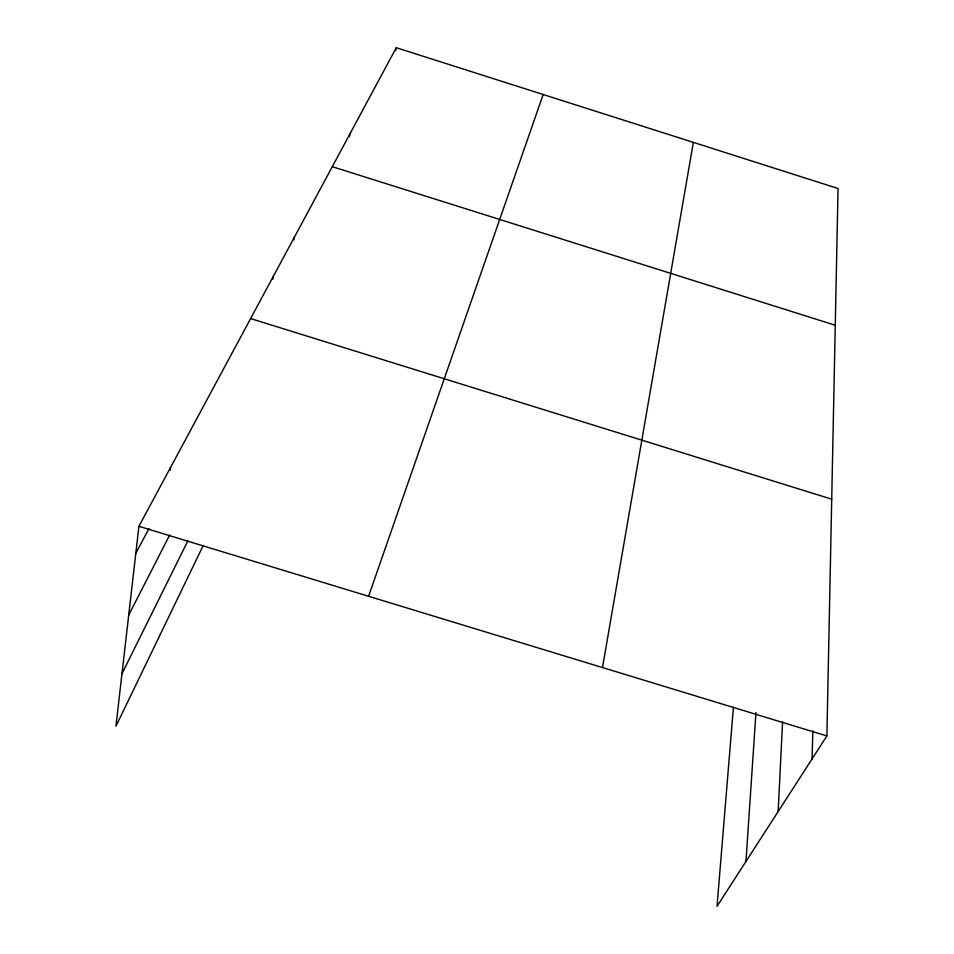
<?xml version="1.0" encoding="UTF-8"?>
<svg xmlns="http://www.w3.org/2000/svg" width="954" height="954" viewBox="0 0 954 954"><rect width="100%" height="100%" fill="white"/><g stroke="black" fill="none" stroke-linecap="round" stroke-linejoin="round"><path stroke-width="1.43" d="M733.423 707.141L717.038 906.3L826.891 735.939L838.053 188.498L396.28 47.7L138.914 526.298L115.947 726.232L203.178 545.557M812.033 758.99L812.868 730.812M778.154 811.532L782.578 721.892M745.956 861.462L755.962 712.578M170.146 470.358L170.516 467.52M602.487 667.561L693.355 142.385M272.832 279.2L273.321 276.35M293.892 239.967L294.392 237.164M349.331 136.792L349.903 133.954M395.671 50.562L396.28 47.7M368.59 596.286L543.16 94.518M121.981 673.691L187.795 540.966M128.707 615.115L169.633 535.111M135.802 553.392L148.979 528.504M138.914 526.298L826.891 735.939M250.616 318.576L831.721 499.169M332.302 166.688L835.263 325.242"/></g></svg>
